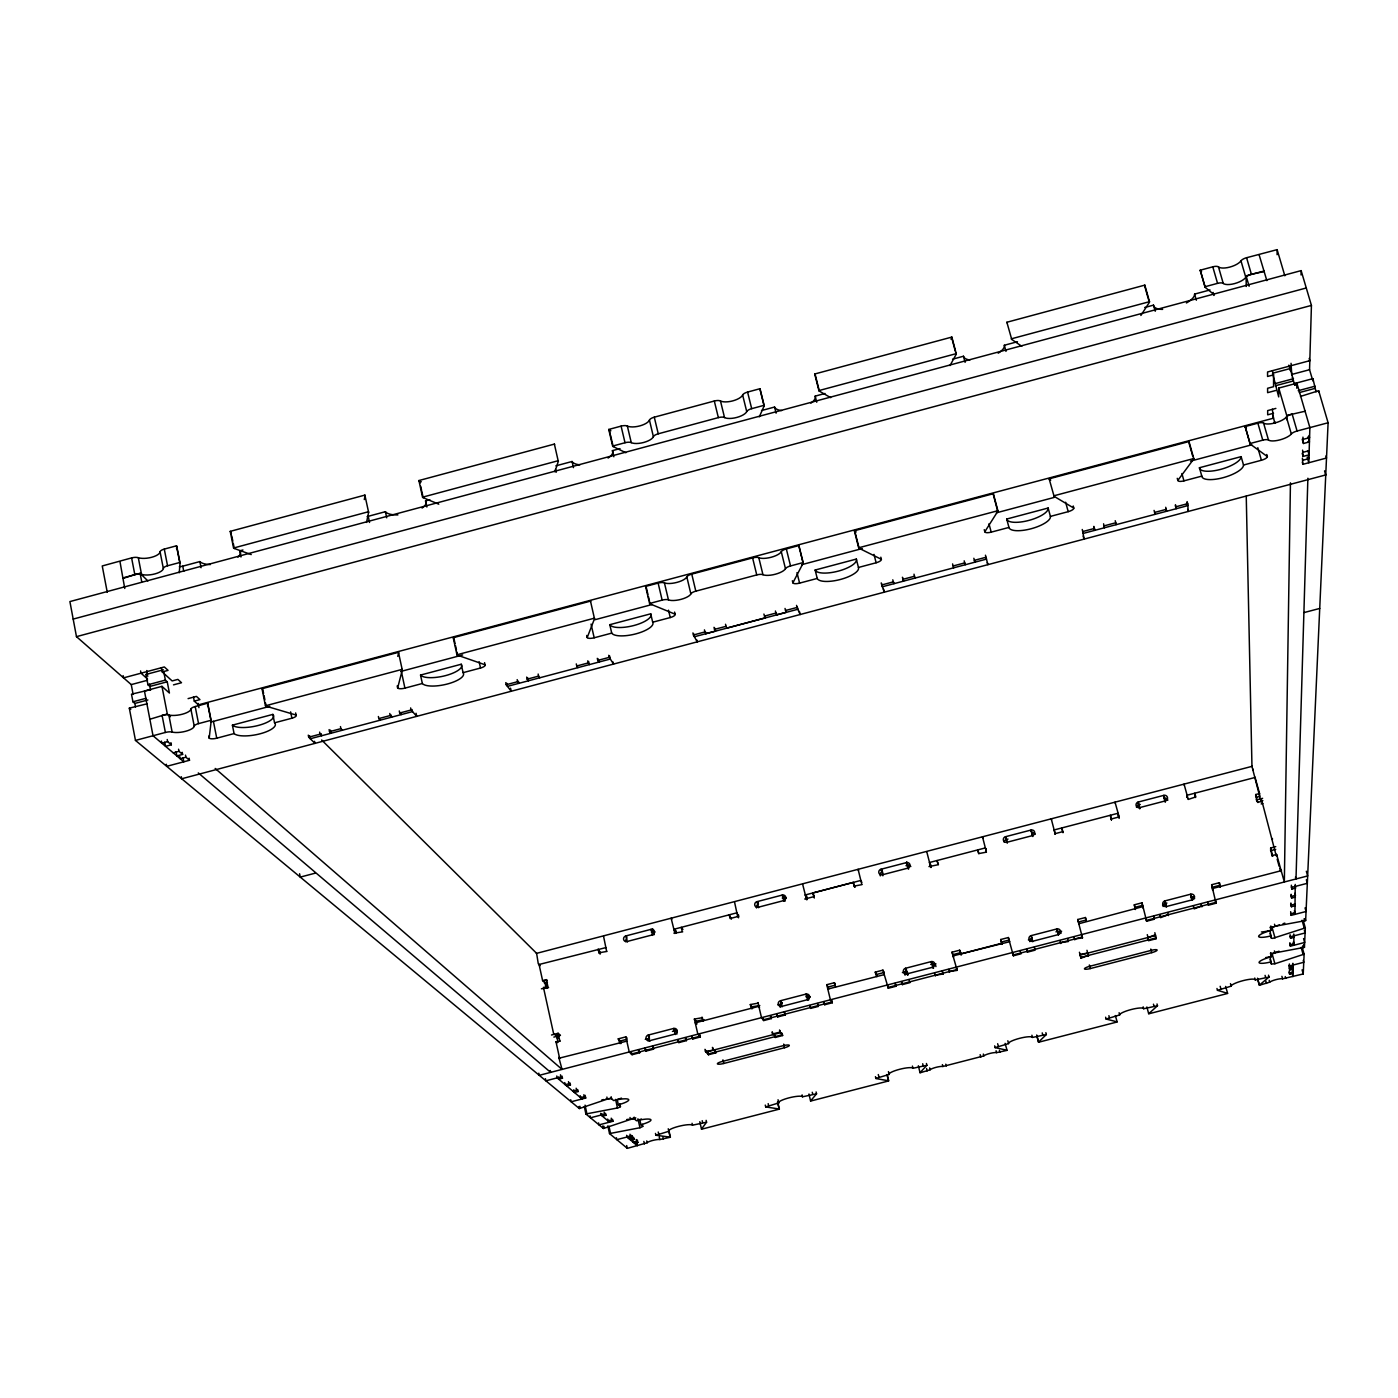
<?xml version="1.0" encoding="UTF-8"?>
<svg xmlns="http://www.w3.org/2000/svg" width="1398" height="1398" viewBox="0 0 1398 1398"><rect width="100%" height="100%" fill="white"/><g stroke="black" fill="none" stroke-linecap="round" stroke-linejoin="round"><path stroke-width="1.5" d="M1302.15 947.11L1304.124 954.17L1274.889 963.764L1271.394 964.026L1269.961 956.669M1271.376 961.807A12.757 2.464 -15.1 0 1 1259.056 962.453A12.757 2.464 -15.1 0 1 1271.394 956.721L1271.446 954.38L1274.609 952.947L1304.439 947.337L1305.313 927.905L1303.268 920.618M1305.313 927.905L1272.722 938.373L1271.394 938.18L1269.908 930.491A13.211 2.656 -15.1 0 1 1261.415 931.994M1271.394 935.804A13.211 2.639 -15.1 0 1 1258.619 936.38A13.211 2.639 -15.1 0 1 1271.394 930.352L1271.446 927.818L1274.731 926.332L1305.645 920.583L1328.1 422.755L1318.664 390.724L1300.49 396.42M1272.425 839.464L1272.425 838.538M1272.757 856.292L1270.66 847.957L1275.745 846.629M1272.337 409.195L1273.508 418.177L198.394 704.854L194.287 701.132L193.483 697.025M1272.372 370.662L1273.578 374.856L1273.561 386.687L1267.602 388.277L1267.619 392.663L1275.937 390.444M1307.182 457.216L1308.808 462.738L1309.874 427.596L1296.89 383.209L1278.751 388.067L1278.698 396.91L1273.071 375.328M1277.108 254.716L1277.125 249.648L1246.579 257.721A6.204 2.342 -17.5 0 0 1240.97 260.849A12.425 4.683 -17.3 0 1 1229.821 267.088A12.425 4.683 -17.3 0 1 1218.479 266.913A6.204 2.342 -17.2 0 0 1212.782 266.826L1200.183 270.216L1204.954 286.747A6.221 2.324 -17.1 0 0 1205.233 287.376L1214.041 294.628M1276.619 856.31L1276.619 854.44L1272.757 855.436M1281.162 871.705L1281.197 869.801M1286.684 419.68L1286.737 415.468L1278.751 388.067M1272.477 373.283L1290.476 368.478L1290.459 370.715L1288.816 365.14M1291.769 375.206L1291.053 363.305M1290.476 368.478L1293.447 380.938L1275.448 385.743M1294.845 385.114L1294.863 383.454L1312.914 378.631L1316.077 391.877M1296.785 388.225L1296.89 383.209M1301.049 274.969L1301.136 270.618L69.9 601.577L76.471 636.649L131.255 684.601L133.125 694.439M1292.399 970.876L1293.098 973.392L1289.672 974.266L1289.183 970.998M1292.521 966.56L1293.22 969.094L1289.777 969.985L1288.939 965.424M1292.608 963.851L1293.307 966.385L1289.847 967.294L1289.358 963.973M1303.565 938.582L1304.666 942.479L1290.389 946.166L1289.882 942.706M1293.465 934.668L1294.198 937.307L1290.599 938.233L1290.092 934.72M1305.05 907.879L1306.064 911.496L1291.193 915.34L1290.669 911.671M1294.6 903.702L1295.177 905.747L1291.42 906.725L1290.878 903.003M1295.439 897.062L1291.647 898.04L1291.105 894.266M1295.125 885.948L1295.719 888.045L1291.874 889.041L1291.333 885.196M1325.898 455.958L1326.51 458.037L1302.901 464.311L1302.394 458.125M1307.829 450.663L1309.052 454.839L1303.111 456.412L1302.604 450.156M1307.969 436.858L1309.437 441.89L1303.443 443.498L1302.936 437.137M1304.893 411.274L1286.737 415.468M1312.914 378.631L1312.844 380.85L1309.559 369.701L1311.429 305.411L1301.136 270.618M1318.629 391.982L1318.664 390.724M1257.571 979.054L1259.301 985.293L1269.716 982.165A7.06 1.311 -15 0 1 1276.147 979.579A7.06 1.311 -15 0 1 1282.578 978.827L1303.233 973.952L1304.124 954.17M176.567 548.89L176.76 546.426A6.151 2.254 -9.8 0 0 176.48 545.814L164.282 549.099A6.134 2.254 -9.8 0 0 160.088 551.843A12.302 4.509 -9.7 0 1 151.7 557.278A12.302 4.509 -9.7 0 1 138.315 557.697A6.151 2.237 -9.6 0 0 131.604 557.907L102.246 565.963L107.262 592.315M179.259 572.761L180.045 563.079L176.76 546.426M207.586 705.99L207.83 703.771A6.221 2.01 -10.4 0 0 207.551 703.229L195.196 706.532A6.221 2.01 -10.4 0 0 190.897 709.101A12.46 4.019 -10.2 0 1 182.334 714.221A12.46 4.019 -10.2 0 1 168.843 714.972A6.221 2.01 -10.2 0 0 162.081 715.357L165.383 732.447A6.239 1.975 -10.2 0 1 172.146 732.063A12.477 3.967 -10.3 0 0 185.654 731.276A12.477 3.967 -10.3 0 0 194.235 726.174A6.221 1.975 -10.4 0 1 198.551 723.622L210.923 720.319A6.239 1.992 -10.4 0 1 211.185 720.861L209.193 738.161A6.151 1.94 -10.5 0 0 216.742 738.196L234.078 733.583A21.442 6.78 -10.7 0 0 260.238 733.758A21.442 6.78 -10.7 0 0 274.55 722.818L291.92 718.205A6.134 1.94 -10.9 0 0 296.079 715.042L295.642 712.928M886.944 1074.52L888.481 1080.776L875.899 1078.54L875.445 1076.635M1227.496 993.314L1217.501 990.308L1231.184 986.149A12.442 2.342 -14.9 0 1 1243.119 980.627A12.442 2.342 -14.9 0 1 1255.264 979.928L1269.035 977.062L1259.441 985.066L1257.536 978.198M364.284 499.558L365.07 495.731A6.116 2.289 -11.1 0 0 364.878 495.102L230.216 531.362L233.571 548.016A6.134 2.237 -10.3 0 0 234.305 548.488L251.238 554.587M366.538 522.433L368.618 512.367L364.878 495.102M619.786 1103.861L620.432 1106.727L618.126 1107.845L586.898 1113.787L585.063 1105.136M397.766 656.361L398.64 652.901A6.186 2.045 -11.5 0 0 398.465 652.324L262.003 688.707L265.445 705.798A6.221 2.01 -10.8 0 0 266.179 706.217L296.079 715.042M484.564 662.652L485.036 664.766A6.099 1.975 -12 0 1 480.528 668.017L463.07 672.665A21.337 6.868 -11.8 0 1 447.552 683.954A21.337 6.868 -11.8 0 1 422.353 683.5L404.913 688.131A6.116 1.957 -11.6 0 1 397.644 688.008L402.274 669.957L398.465 652.324M701.499 1129.025L706.567 1122.245L692.482 1125.18A12.32 2.307 -13.1 0 0 678.642 1126.351A12.32 2.307 -13.1 0 0 668.821 1131.297L655.854 1135.263L670.096 1137.116L668.244 1128.763M554.901 471.79L558.291 461.357A6.099 2.289 -12.4 0 0 558.186 460.711L422.546 497.181L418.911 480.545L554.377 444.092L558.291 461.357M674.605 612.079L675.112 614.176A6.099 1.992 -13.1 0 1 670.254 617.549L652.691 622.215A21.302 6.938 -12.9 0 1 635.95 633.836A21.302 6.938 -12.9 0 1 611.73 633.119L594.185 637.785A6.099 1.992 -12.7 0 1 587.195 637.575L594.5 618.755A6.186 2.045 -12.6 0 0 594.43 618.178L456.954 654.788L453.232 637.715L590.498 601.123L594.5 618.755M1116.985 1021.816L1106.133 1019.055L1119.676 1014.931A12.39 2.342 -14.6 0 1 1131.192 1009.531A12.39 2.342 -14.6 0 1 1143.669 1008.727L1157.474 1005.791L1148.824 1013.602M759.306 416.849L764.112 405.997A6.116 2.307 -13.9 0 0 764.112 405.315L760.005 388.714L747.581 392.069A6.099 2.324 -13.9 0 0 742.635 395.005A12.198 4.666 -13.7 0 1 732.762 400.877A12.198 4.666 -13.7 0 1 720.477 400.981A6.099 2.324 -13.6 0 0 714.308 401.016L654.281 417.181A6.081 2.324 -13.2 0 0 649.441 420.099A12.198 4.648 -13.1 0 1 639.812 425.901A12.198 4.648 -13.1 0 1 627.352 426.041A6.081 2.307 -12.9 0 0 621.096 426.128L608.742 429.448L612.639 446.067A6.099 2.289 -12.9 0 0 613.198 446.591L625.85 452.725M880.827 557.19L881.369 559.305A6.116 2.01 -14.4 0 1 876.127 562.765L858.442 567.466A21.337 6.99 -14.1 0 1 840.39 579.471A21.337 6.99 -14.1 0 1 817.236 578.44L799.586 583.123A6.099 2.01 -13.9 0 1 792.893 582.844L803.116 563.202A6.186 2.062 -13.9 0 0 803.134 562.573L798.922 545.552L786.323 548.907A6.169 2.08 -13.9 0 0 781.272 551.703A12.355 4.177 -13.8 0 1 771.172 557.26A12.355 4.177 -13.8 0 1 758.799 557.68A6.169 2.08 -13.7 0 0 752.596 557.907L691.765 574.124A6.169 2.08 -13.3 0 0 686.82 576.885A12.355 4.159 -13.2 0 1 676.981 582.372A12.355 4.159 -13.2 0 1 664.417 582.844A6.169 2.062 -13.1 0 0 658.126 583.088L645.596 586.426L649.598 603.482A6.186 2.045 -13 0 0 650.157 603.936L675.112 614.176M875.882 1078.417L889.128 1074.433A12.32 2.324 -13.8 0 1 899.77 1069.26A12.32 2.324 -13.8 0 1 912.946 1068.282L926.874 1065.311L920.076 1072.615M950.99 339.225L951.758 337.792A6.134 2.342 -15.3 0 0 951.846 337.075L814.719 374L818.913 390.584A6.116 2.307 -14.4 0 0 819.368 391.143L830.692 397.661M949.993 365.594L956.145 354.358A6.134 2.324 -15.3 0 0 956.232 353.642L951.846 337.075M1073.227 505.989L1073.804 508.103A6.151 2.01 -15.5 0 1 1068.194 511.668L1050.405 516.404A21.459 7.007 -15.3 0 1 1031.112 528.759A21.459 7.007 -15.3 0 1 1008.954 527.43L991.199 532.149A6.134 2.01 -15 0 1 984.804 531.782L997.753 511.353A6.221 2.062 -15.1 0 0 997.875 510.707L993.366 493.704L854.37 530.768L858.669 547.789A6.204 2.062 -14.3 0 0 859.123 548.278L881.369 559.305M1140.873 315.476L1149.313 302.405A6.186 2.324 -16.7 0 0 1149.505 301.671L1144.822 285.122L1006.875 322.256L1011.733 339.417L1021.798 346.302M1266.763 454.49L1267.374 456.587A6.204 2.01 -16.6 0 1 1261.415 460.257L1243.521 465.027A21.652 7.025 -16.4 0 1 1222.953 477.732A21.652 7.025 -16.4 0 1 1201.808 476.124L1183.949 480.86A6.186 2.01 -16.2 0 1 1177.832 480.405L1193.56 459.191A6.274 2.062 -16.3 0 0 1193.787 458.527L1188.982 441.541L1049.147 478.832L1054.092 496.342L1073.804 508.103M668.856 1130.353L670.411 1137.238L659.926 1139.527A6.973 1.293 -13 0 0 652.691 1140.453A6.973 1.293 -13 0 0 647.169 1142.778L627.318 1148.352L609.528 1133.586L607.815 1125.879M810.595 1100.873L816.554 1093.848L816.1 1091.96M1045.861 1032.65L1046.351 1034.537L1038.574 1042.052L1036.792 1035.167M1005.092 1043.362L1007.067 1050.37L996.547 1052.642A6.99 1.311 -14.1 0 0 989.801 1053.463A6.99 1.311 -14.1 0 0 983.79 1055.927L942.864 1066.482A6.99 1.311 -13.9 0 0 936.048 1067.338A6.99 1.311 -13.9 0 0 930.124 1069.785L920.041 1072.825L918.381 1065.748M147.192 703.788L129.315 708.157L135.466 740.416L579.349 1108.562L607.641 1099.003L611.433 1098.671L613.652 1100.575A13.054 2.586 -12.9 0 1 628.541 1099.422A13.054 2.586 -12.9 0 1 618.37 1104.752L617.182 1099.422A13.054 2.604 -12.9 0 0 621.498 1098.129M584.312 1106.709L585.919 1114.014L603.394 1128.501L630.778 1119.344L634.412 1119.012L636.492 1120.777A12.599 2.412 -13 0 1 650.786 1119.606A12.599 2.412 -13 0 1 640.896 1124.674L639.742 1119.518A12.599 2.429 -13 0 0 641.472 1119.047M1271.411 927.538L1279.362 924.934M1283.015 923.729L1284.832 923.117M1271.411 953.698L1279.083 951.217M580.275 1108.299L579.89 1106.255M180.045 563.079A6.151 2.237 -9.9 0 0 179.765 562.485L167.55 565.771A6.151 2.219 -9.9 0 0 163.339 568.479A12.32 4.456 -9.7 0 1 154.933 573.896A12.32 4.456 -9.7 0 1 141.53 574.351A6.151 2.219 -9.7 0 0 134.82 574.578L123.199 578.388M233.571 548.016L368.425 511.738A6.116 2.272 -11.1 0 1 368.618 512.367M612.639 446.067L625.011 442.729A6.099 2.289 -13 0 1 631.267 442.642A12.215 4.596 -13.1 0 0 643.744 442.45A12.215 4.596 -13.1 0 0 653.39 436.683A6.099 2.289 -13.2 0 1 658.248 433.799L718.362 417.618A6.099 2.289 -13.6 0 1 724.531 417.565A12.215 4.613 -13.7 0 0 736.833 417.425A12.215 4.613 -13.7 0 0 746.724 411.589A6.099 2.307 -13.9 0 1 751.687 408.67L764.112 405.315M818.913 390.584L956.232 353.642M1149.505 301.671L1011.348 338.823A6.151 2.324 -15.8 0 0 1011.733 339.417M1204.954 286.747L1217.553 283.357A6.204 2.307 -17.2 0 1 1223.25 283.445A12.442 4.631 -17.3 0 0 1234.609 283.584A12.442 4.631 -17.3 0 0 1245.793 277.381A6.221 2.307 -17.4 0 1 1251.402 274.27L1264.037 271.562M122.744 577.968L140.097 573.302L147.873 580.921M1246.265 286.468L1246.072 275.843L1264.037 271.02M179.346 566.697A6.064 2.202 -9.9 0 0 182.754 566.173L199.844 561.577A21.145 7.672 -10.2 0 0 210.347 564.582M237.94 557.173A21.145 7.672 -10.2 0 0 239.74 550.847L242.955 549.991M367.15 516.544A6.029 2.219 -11.1 0 0 368.233 516.299L385.411 511.685A21.04 7.776 -11.4 0 0 397.906 514.918M422.091 508.068A21.04 7.776 -11.4 0 0 425.534 500.886L429.833 499.733M555.845 465.849L572.044 461.497A21.005 7.864 -12.7 0 0 579.873 464.835M608.095 458.072A21.005 7.864 -12.7 0 0 612.411 450.645L619.996 448.601M761.526 410.54L774.562 407.045A21.04 7.916 -14.2 0 0 781.657 410.593M810.892 403.166A21.04 7.916 -14.2 0 0 815.191 396.123L824.977 393.485M952.545 359.181L963.484 356.245A21.162 7.951 -15.5 0 0 969.863 360.002M998.189 353.205A21.162 7.951 -15.5 0 0 1004.341 345.254L1017.482 341.724M1144.7 307.508L1153.507 305.148A21.337 7.951 -16.9 0 0 1162.612 309.395M1186.413 302.982A21.337 7.951 -16.9 0 0 1194.591 294.104L1210.021 289.945M73.185 619.087L1306.274 287.988M76.471 636.649L1311.429 305.411M123.129 675.636L123.548 677.873L124.632 677.576M123.548 677.873L164.335 666.951L168.075 670.376L162.255 671.931L161.434 667.72M1309.175 358.447L1309.821 360.667L1267.567 371.973L1267.567 376.464L1273.578 374.856M182.998 757.629L183.802 761.788L153.029 735.75L144.448 691.031L161.958 686.348L169.42 693.041L167.236 681.787L149.848 686.435L147.961 684.758L145.986 674.448L163.374 669.799M131.255 684.601L147.524 680.249M1291.56 374.507L1309.559 369.701M147.961 684.758L165.383 680.11L167.236 681.787M1275.448 383.524L1293.482 378.701M609.528 1133.586L640.249 1127.679L642.818 1126.438L640.896 1124.674M816.554 1093.848L802.522 1096.783A12.32 2.324 -13.5 0 0 789.014 1097.849A12.32 2.324 -13.5 0 0 778.791 1102.917L765.685 1106.919L779.105 1108.998L777.48 1102.113M1046.351 1034.537L1032.458 1037.438A12.355 2.342 -14.2 0 0 1019.649 1038.312A12.355 2.342 -14.2 0 0 1008.552 1043.607L995.166 1047.626L1006.84 1050.23M1308.685 360.964L1309.821 360.667M135.519 706.951L134.837 703.439L132.932 701.796L131.482 694.194L149.359 689.948M173.492 684.863L181.53 682.731L177.895 679.393L172.129 680.931L162.255 671.931M132.932 701.796L145.986 698.301M1298.2 390.689L1315.134 386.18M134.837 703.439L147.891 699.961M1299.284 392.593L1315.064 388.382M188.083 698.616L196.419 696.396L199.949 699.612L194.287 701.132M1275.867 408.408L1267.671 410.593L1267.689 414.822L1273.526 413.266M170.486 716.755L167.306 713.959L150.302 719.114M1245.111 426.582L1257.868 423.175A6.274 2.097 -16.8 0 1 1263.582 423.105A12.599 4.194 -16.9 0 0 1274.976 422.947A12.599 4.194 -16.9 0 0 1286.405 417.023A6.291 2.08 -17 0 1 1292.136 414.035L1297.082 431.021A6.308 2.062 -16.9 0 0 1291.333 433.974A12.617 4.142 -16.8 0 1 1279.886 439.881A12.617 4.142 -16.8 0 1 1268.493 440.055A6.291 2.062 -16.7 0 0 1262.778 440.16L1249.987 443.55L1245.111 426.582A6.291 2.097 -16.7 0 0 1245.373 427.124L1250.249 444.11L1267.374 456.587M1274.067 422.371L1275.151 422.091M135.466 740.416L165.383 732.447M265.445 705.798L402.1 669.397A6.204 2.027 -11.5 0 1 402.274 669.957M649.598 603.482L662.145 600.126A6.169 2.045 -13.1 0 1 668.454 599.882A12.372 4.107 -13.2 0 0 681.001 599.358A12.372 4.107 -13.2 0 0 690.874 593.905A6.169 2.045 -13.3 0 1 695.82 591.162L756.755 574.928A6.186 2.045 -13.7 0 1 762.959 574.7A12.372 4.124 -13.8 0 0 775.348 574.229A12.372 4.124 -13.8 0 0 785.466 568.706A6.186 2.045 -13.9 0 1 790.534 565.945L803.134 562.573M858.669 547.789L997.875 510.707M1193.787 458.527L1053.743 495.836A6.239 2.062 -15.5 0 0 1054.092 496.342M1297.082 431.021L1328.1 422.755M210.574 721.875A6.134 1.957 -10.5 0 0 213.422 721.351L269.709 706.357M400.807 671.442A6.099 1.992 -11.5 0 0 401.331 671.302L462.668 654.963M595.076 619.698L652.027 604.53M801.788 564.652L862.304 548.54M996.372 512.821L1054.04 497.461M1190.502 461.113L1251.752 444.809M164.719 742.111L165.541 746.34L171.342 744.802L167.638 741.639L161.819 743.194L161.417 741.062M1303.548 439.252L1309.576 437.644L1308.965 435.529M234.078 733.583L232.4 725.16L272.855 714.395L274.55 722.818M422.353 683.5L420.536 675.077L461.235 664.242L463.07 672.665M611.73 633.119L609.79 624.696L650.717 613.809L652.691 622.215M817.236 578.44L815.139 570.034L856.327 559.078L858.442 567.466M1008.954 527.43L1006.717 519.042L1048.15 508.016L1050.405 516.404M1201.808 476.124L1199.432 467.736L1241.127 456.639L1243.521 465.027M1307.846 442.013L1308.965 441.716M173.23 752.84L178.979 751.32L182.614 754.413L176.864 755.934L176.061 751.74M1303.216 452.253L1309.175 450.663M166.31 764.252L166.712 766.331L189.499 760.285L185.917 757.227L180.202 758.747L179.783 756.65M1303.006 460.204L1308.93 458.631L1308.318 456.552M308.276 735.138L308.696 737.2L320.055 734.195L321.61 735.732L321.191 733.67M329.107 729.599L329.526 731.678L340.902 728.655L342.423 730.21M378.386 716.51L378.823 718.572L390.199 715.549L391.65 717.139L391.213 715.06M399.269 710.953L399.706 713.032L411.099 709.992L416.709 716.353L416.062 713.277M505.744 682.661L506.198 684.723L517.627 681.7L518.868 683.342L518.413 681.28M526.697 677.086L527.168 679.166L538.597 676.125L539.803 677.768M576.291 663.91L576.762 665.99L588.209 662.932L589.344 664.609L588.628 661.516M597.296 658.336L597.767 660.398L609.231 657.357L613.565 664.067L613.093 662.023M692.936 632.91L693.425 634.989L704.924 631.931L705.868 633.661L715.427 631.127L714.693 628.034M714.011 627.318L714.518 629.38L726.016 626.321L726.925 628.069L765.23 617.881L763.902 614.054M764.391 616.134L775.925 613.058L776.746 614.823L786.323 612.289L785.833 610.227M785.029 608.445L785.536 610.507L797.052 607.448L800.18 614.561L799.411 611.433M881.229 582.879L881.754 584.941L893.305 581.883L893.934 583.7L892.78 579.821M902.426 577.252L902.951 579.314L914.519 576.238L915.113 578.073M952.597 563.918L953.139 565.98L964.725 562.905L965.232 564.757L964.183 560.843M1093.883 526.382L1094.442 528.444L1082.803 531.537L1084.044 539.139L1083.205 536.063M1115.22 520.703L1115.779 522.765L1104.14 525.858L1104.42 527.78L1103.581 523.796M1154.818 514.394L1154.626 512.437L1166.299 509.344L1165.722 507.282M1175.316 505.639L1176.172 508.715L1176.015 506.758L1187.688 503.664L1187.112 501.602M1324.553 470.846L1325.741 474.936L181.688 778.773L181.303 776.711M315.319 873.138L300.273 877.105L299.591 873.75M1304.194 612.534L1319.729 608.445M814.318 898.023L812.675 893.025L853.217 882.4L855.087 887.101M536.308 953.436L1252.276 766.279M905.991 865.677L907.582 865.257A2.953 2.848 -23.9 0 1 910.814 866.568M651.433 932.221L653.006 931.802A2.936 2.831 -39.1 0 1 654.928 931.959M782.251 898.04L783.824 897.621A2.936 2.848 -32.2 0 1 786.27 898.075M1004.201 842.19A2.953 2.866 -16.7 0 1 1006.42 839.464L1008.01 839.062M1136.487 807.362A2.971 2.866 -7.8 0 1 1138.671 804.916L1140.279 804.497M538.754 964.568L606.085 947.547M1255.387 777.375L1187.112 795.217L1187.321 797.576M600.633 952.842L598.134 949.067L598.956 952.789L607.064 951.409M673.923 933.2L682.713 931.837M731.416 919.168L729.214 914.816L730.088 918.538L737.672 916.564L738.546 917.804M804.741 899.036L813.584 896.73M853.217 882.4L854.126 886.122L861.989 884.619M928.971 866.603L938.145 864.733M978.897 853.566L977.709 849.914L978.652 853.619L986.464 852.133M1054.634 833.785L1062.795 831.653L1063.004 832.526M1111.497 819.857L1111.323 818.966L1119.151 816.939L1115.027 802.155L1115.185 803.064M1188.178 799.464L1195.814 796.912L1194.783 793.208L1195.43 797.507M539.069 964.498L542.599 980.61L546.373 979.631L547.265 980.487M1255.736 796.178L1255.701 794.536L1259.563 793.522L1255.072 777.463M544.434 983.196L547.422 982.41M1255.998 797.384L1259.598 796.441L1259.563 793.522M1258.515 799.394L1262.621 798.328M541.41 988.805L548.593 987.652M1257.798 802.504L1262.848 800.635M1261.188 803.972L1262.883 803.535M551.511 1034.992L558.134 1033.262L559.882 1034.852M553.853 1037.089L560.458 1035.376M1271.044 852.098L1270.66 850.7L1275.727 849.39M949.155 971.593L957.158 970.369L951.986 952.195L959.675 950.203L960.618 953.978L1001.632 943.283L1002.034 944.349M559.567 1058.094L556.002 1041.772L560.231 1041.178M620.03 1043.555L618.248 1038.854L625.85 1036.879L627.038 1038.067M691.643 1036.163L692.761 1038.976L700.346 1037.001L697.847 1034.17L694.369 1019.09L702.46 1017.657M751.512 1008.744L750.307 1004.55L758.363 1003.135M823.684 1001.894L824.698 1004.743L832.317 1002.768L830.395 999.78L826.742 984.699L834.396 982.724L835.305 984.157M876.511 976.486L875.253 972.134L882.924 970.142L884.252 972.711M1001.632 943.283L1000.671 939.526L1008.36 937.534L1009.653 941.623M1085.407 917.525L1086.019 920.041L1078.347 922.033L1077.701 919.517L1085.407 917.525L1086.403 921.282M1135.316 909.486L1134.302 904.821L1142.026 902.811L1146.622 921.23L1154.329 919.22L1153.63 916.267M1212.555 889.932L1211.647 884.724L1219.405 882.715L1220.454 886.961M618.248 1038.854L620.38 1040.968L627.02 1039.238M694.369 1019.09L696.256 1021.256L703.91 1019.526M750.307 1004.55L752.019 1006.787L759.796 1005.511M826.742 984.699L828.21 986.988L835.357 985.136M875.253 972.134L876.563 974.458L884.2 972.484M951.986 952.195L953.034 954.607L960.706 952.615L961.108 954.257M1000.671 939.526L1001.562 941.972L1009.234 939.98M1134.757 907.389L1142.463 905.38L1142.026 902.811M1211.856 887.363L1219.563 885.353L1219.405 882.715M559.252 1058.164L627.09 1041.056M1281.512 870.622L1212.678 888.481L1212.782 889.792M672.438 1031.427L675.601 1030.606A2.971 2.866 -43.4 0 1 677.261 1030.658M805.912 996.774L807.502 996.355A2.971 2.883 -35.8 0 1 810.193 997.019M930.701 964.41L932.291 963.991A2.971 2.901 -25.2 0 1 935.944 966.577M1055.944 931.854L1057.552 931.435A2.971 2.901 -13 0 1 1061.082 933.252M1166.911 903.038L1165.303 903.457A2.988 2.918 -4.2 0 0 1163.084 906.498M645.299 1039.361L649.563 1038.242M649.93 1041.108L649.546 1040.706A2.971 2.866 -44.4 0 1 646.051 1038.627A2.971 2.866 -44.4 0 1 648.27 1035.062L673.644 1028.456L677.209 1031.077M777.882 1004.935L782.146 1003.816M782.129 1006.787L781.832 1006.368A2.971 2.883 -37.5 0 1 778.284 1004.288A2.971 2.883 -37.5 0 1 780.486 1000.723L805.982 994.1L808.009 997.106L809.914 996.617M902.409 972.606L906.708 971.488M906.987 973.917A2.971 2.901 -27.6 0 1 903.405 971.837A2.971 2.901 -27.6 0 1 905.589 968.255L931.173 961.614L932.658 964.742L935.996 963.886M1028.369 939.893L1032.388 939.596M1032.755 941.728L1032.615 941.273A2.988 2.918 -15.5 0 1 1028.998 939.194A2.988 2.918 -15.5 0 1 1031.147 935.629L1056.836 928.954L1057.779 932.256L1061.624 931.26M1162.524 905.065L1165.425 904.314L1164.953 900.889L1190.746 894.178A3.006 2.918 -2.5 0 1 1194.416 896.258A3.006 2.918 -2.5 0 1 1192.284 899.823L1192.337 900.312M1191.288 898.355L1194.469 896.782M906.638 970.317L905.572 968.237L906.97 973.882L932.588 967.276A2.971 2.901 -25.2 0 0 934.755 963.694A2.971 2.901 -25.2 0 0 931.173 961.614L933.008 968.15M887.905 987.512L956.826 969.618L956.284 967.503M1013.096 954.991L1082.279 937.044M1146.482 920.391L1215.963 902.357L1215.386 900.242M625.85 1036.879L629.24 1051.978L632.053 1054.721L639.637 1052.764L639.148 1050.649M644.793 1048.308L645.946 1051.121L653.53 1049.147L653.058 1047.032M677.698 1039.763L678.834 1042.593L686.435 1040.619L685.946 1038.504M757.943 1002.576L761.508 1017.657L763.727 1020.557L771.346 1018.583L770.84 1016.468M776.641 1014.092L777.69 1016.94L785.309 1014.965L784.802 1012.851M809.704 1005.511L810.718 1008.377L818.337 1006.403L817.83 1004.288M882.924 970.142L888.307 988.246L895.961 986.254L895.436 984.14M901.395 981.728L902.322 984.611L909.976 982.619L909.05 979.736M935.105 975.227L943.126 974.022L942.601 971.907M1008.36 937.534L1013.375 955.795L1021.047 953.803L1020.225 950.885M1026.621 949.225L1027.443 952.143L1035.114 950.151L1034.31 947.232M1060.488 942.706L1068.404 941.518L1067.618 938.582M1074.59 939.037L1082.489 937.866L1077.701 919.517M1160.183 915.445L1160.742 917.56L1168.344 914.711M1193.49 905.921L1194.154 908.892L1201.791 906.026M1207.662 902.252L1208.309 905.222L1216.015 903.213L1211.647 884.724M558.256 1077.089L558.711 1079.186L562.468 1078.207L560.93 1076.897L545.884 1080.811L545.412 1078.697M1291.927 887.293L1307.322 883.309L1306.344 879.796M566.714 1085.966L570.436 1085.005L568.934 1083.712L565.211 1084.691L564.757 1082.594M1291.682 896.345L1295.492 895.367L1294.915 893.287M704.976 1049.321L705.448 1051.383L713.504 1050.143L713.015 1048.063M772.063 1031.934L772.552 1033.996L780.014 1032.073L782.635 1035.534L775.208 1037.456L774.177 1034.695M1080.794 957.403L1155.884 937.953M705.448 1051.383L708.454 1054.756L715.863 1052.834L715.392 1050.772M1086.962 950.29L1087.696 953.139L1079.972 954.31L1081.004 958.207L1088.291 955.498M1147.828 937.866L1148.509 940.714L1156.024 938.774L1155.395 934.773L1147.985 937.516L1147.286 934.65M572.935 1091.226L576.623 1090.283L578.09 1091.541L574.421 1092.485L573.809 1089.741M1291.455 905.048L1295.23 904.087M570.734 1099.754L571.17 1101.781L585.71 1098.024L584.277 1096.801L580.624 1097.745L580.187 1095.7M1291.245 913.715L1294.967 912.754L1294.391 910.71M723.762 1063.476L784.558 1047.731A5.697 1.153 -13.5 0 0 789.276 1045.302A5.697 1.153 -13.5 0 0 783.037 1045.721L722.05 1061.519A5.679 1.153 -13.3 0 0 717.436 1063.913A5.679 1.153 -13.3 0 0 723.762 1063.476L722.923 1059.859M1090.283 968.569L1151.76 952.65A5.732 1.171 -14.7 0 0 1157.125 950.046A5.732 1.171 -14.7 0 0 1151.393 950.325L1089.706 966.298A5.714 1.171 -14.5 0 0 1084.446 968.866A5.714 1.171 -14.5 0 0 1090.283 968.569L1089.339 964.97M601.839 1113.559L602.433 1116.198L605.963 1115.289L604.6 1114.136L590.463 1117.788L590.026 1115.814M1290.634 936.695L1305.085 932.973L1304.351 930.334M598.589 1122.926L599.008 1124.883L612.971 1121.266L611.66 1120.148L608.147 1121.039L607.711 1119.082M1290.441 944.664L1294.006 943.737L1293.465 941.798M585.919 1114.014L586.845 1113.804M627.859 1136.172L628.279 1138.077L631.669 1137.203L630.411 1136.137L616.815 1139.65L616.396 1137.745M1289.882 965.878L1303.757 962.296L1303.233 960.391M630.044 1137.256L630.673 1140.104L634.063 1139.23L632.805 1138.182L629.432 1139.055L628.995 1137.151M1289.812 968.569L1293.272 967.678L1292.573 965.162M634.08 1141.45L634.5 1143.337L637.855 1142.481L636.632 1141.432L633.259 1142.306L632.84 1140.401M1289.707 972.886L1293.133 971.994L1292.434 969.478M626.636 1119.588L628.471 1119.239M630.306 1118.889L635.81 1117.858M601.804 1099.929L603.709 1099.562M605.614 1099.212L611.328 1098.129M1271.079 927.608L1270.083 927.765M659.804 1139.527L659.227 1137.011M1282.578 978.827L1281.896 976.328M456.954 654.788A6.186 2.027 -11.9 0 0 457.583 655.225L485.036 664.766M422.546 497.181A6.116 2.272 -11.6 0 0 423.192 497.688L438.78 504.189M418.911 480.545A6.099 2.307 -11.5 0 0 419.575 481.069L421.305 481.803M608.742 429.448A6.099 2.324 -12.9 0 0 609.301 429.99L610.891 430.776M854.37 530.768A6.186 2.097 -14.3 0 0 854.825 531.257L856.223 531.974M1050.754 480.108L1049.514 479.357A6.221 2.097 -15.5 0 1 1049.147 478.832M1245.373 427.124L1246.457 427.928M1200.183 270.216A6.204 2.342 -17.2 0 0 1200.48 270.828L1201.581 271.754M129.315 708.157L130.765 709.398M560.004 1058.478L558.798 1057.395L562.048 1069.418L215.17 768.446M618.37 1104.752L620.45 1106.639M147.541 679.026L141.023 673.189L140.586 670.953M145.986 674.448L147.873 676.143M556.002 1041.772L557.173 1042.803M557.208 1037.963L557.977 1038.644L557.103 1034.695M545.01 986.883L546.548 988.369L545.744 984.734M544.241 988.071L543.438 987.32L553.573 1033.541L556.684 1036.355L557.994 1042.296M542.599 980.61L544.975 982.899M547.404 986.306L546.251 985.188L546.88 988.071M120.001 561.734L124.754 588.453M540.257 965.669L538.265 963.711L536.622 953.349L321.645 739.996M308.696 737.2L314.969 743.369L314.55 741.324M639.637 1052.764L638.467 1049.95M329.526 731.678L331.064 733.234L330.435 730.123M653.53 1049.147L652.377 1046.333M649.406 1036.25L648.27 1035.062L649.546 1040.706L674.937 1034.118A2.971 2.883 -43.3 0 0 677.156 1030.553A2.971 2.883 -43.3 0 0 673.644 1028.456L675.304 1034.52M378.823 718.572L380.291 720.162M598.956 952.789L600.196 954.118M686.435 1040.619L685.3 1037.805M399.706 713.032L401.139 714.623L400.684 712.543M603.587 936.415L606.522 950.815M715.863 1052.834L714.797 1050.09M696.309 1024.07L695.243 1022.847L758.834 1006.333L759.568 1007.311M627.475 941.955L627.073 941.501A2.953 2.831 -40.1 0 1 623.613 939.456A2.953 2.831 -40.1 0 1 625.815 935.944L650.996 929.355A2.953 2.831 -39 0 1 654.456 931.4A2.953 2.831 -39 0 1 652.272 934.93L627.073 941.501L625.815 935.944L627.003 937.307M703.211 1021.274L701.988 1017.115M652.639 935.384L650.996 929.355L653.006 931.802L652.377 929.023M674.919 933.497L671.127 918.189L671.861 919.133M682.94 929.495L681.263 927.346L682.119 931.068M772.552 1033.996L773.077 1034.695L772.5 1032.283M506.198 684.723L511.214 691.259L510.532 688.183M771.346 1018.583L770.298 1015.734M527.168 679.166L528.392 680.809L527.693 677.715M785.309 1014.965L784.278 1012.117M780.783 1001.143L781.832 1006.368L807.328 999.745A2.971 2.901 -35.8 0 0 809.529 996.18A2.971 2.901 -35.8 0 0 805.982 994.1L807.712 1000.321M781.185 1001.702L782.198 1003.1M737.445 913.785L736.798 912.842L673.696 929.32L676.283 932.588L675.793 930.509M734.614 902.357L737.672 916.564M576.762 665.99L577.898 667.65M818.337 1006.403L817.323 1003.537M758.59 907.704L756.947 901.675L782.233 895.07A2.953 2.848 -32.2 0 1 785.746 897.097A2.953 2.848 -32.2 0 1 783.562 900.627L758.275 907.232A2.953 2.848 -33.7 0 1 754.763 905.188A2.953 2.848 -33.7 0 1 756.947 901.675L758.415 903.894M597.767 660.398L598.868 662.075L598.169 658.982M828.018 989.033L884.235 974.616M835.585 986.918L834.396 982.724M783.859 901.098L782.233 895.07L783.824 897.621L783.334 895.541M806.541 899.683L802.679 884.375M813.234 893.986L814.335 896.293M693.425 634.989L697.235 641.909L696.728 639.812M895.961 986.254L895.017 983.371M714.518 629.38L715.427 631.127M854.126 886.122L854.632 887.083M906.97 973.882L907.582 975.088M861.832 882.4L860.836 880.443L805.073 895L807.1 898.425L806.436 895.646M858.599 870.325L858.092 869.294L861.745 884.13M882.872 875.795L881.02 869.241L906.393 862.618A2.953 2.866 -23.9 0 1 909.941 864.628A2.953 2.866 -23.9 0 1 907.774 868.158L882.383 874.781A2.953 2.866 -25.7 0 1 878.835 872.754A2.953 2.866 -25.7 0 1 881.002 869.224L882.295 871.898M943.126 974.022L942.235 971.121M785.536 610.507L786.323 612.289M907.582 865.292L906.393 862.583L908.088 868.84M953.384 956.983L952.929 955.935L1009.496 941.745M959.675 950.203L960.706 952.615M960.618 953.978L961.142 955.166M930.788 867.389L926.857 852.098M937.342 861.36L936.992 860.521L937.936 864.226M937.551 861.867L938.442 864.593M881.754 584.941L884.305 592.175L883.536 589.1M982.899 838.014L982.497 836.808L986.289 851.627M902.951 579.314L903.562 581.131L902.776 578.056M1032.213 938.897L1031.147 935.629L1032.615 941.273L1058.321 934.598A2.988 2.918 -13.1 0 0 1060.47 931.033A2.988 2.918 -13.1 0 0 1056.836 928.954L1058.443 935.07M1006.42 839.464L1005.546 836.703L1031.025 830.045A2.971 2.866 -14.9 0 1 1034.625 832.072A2.971 2.866 -14.9 0 1 1032.475 835.602L1006.997 842.26A2.953 2.866 -16.7 0 1 1003.415 840.233A2.953 2.866 -16.7 0 1 1005.546 836.703L1007.259 843.116M1277.125 249.648L1284.832 275.79M1325.444 473.922L1325.741 474.936M1266.85 280.631L1259.196 255.03M1304.911 410.628L1305.225 411.694M1294.863 383.454L1295.282 384.869M1292.381 377.303L1294.618 384.974M1302.22 439.287L1303.443 443.498M1246.579 257.721L1251.402 274.27M1302.202 453.284L1303.111 456.412M1307.881 478.221L1295.998 878.958L1295.474 877.07M1302.289 462.231L1302.901 464.311M1246.072 275.843L1249.113 286.258M1240.97 260.849L1245.793 277.381M1286.405 417.023L1291.333 433.974M1272.757 415.556L1275.011 423.367M1290.441 482.852L1284.343 881.981L1276.619 854.44M1218.479 266.913L1223.25 283.445M1263.582 423.105L1268.493 440.055M1212.782 266.826L1217.553 283.357M1257.868 423.175L1262.778 440.16M1213.097 292.409L1213.988 295.467M1257.798 447.692L1261.415 460.257M1200.48 270.828L1205.233 287.376M1194.591 294.104L1196.356 300.221M953.139 565.98L953.663 567.833M1153.507 305.148L1155.237 311.265M1148.142 298.263L1144.647 285.856A6.186 2.342 -16.7 0 0 1144.822 285.122M1148.44 299.294L1149.313 302.405M1189.069 443.271L1189.978 446.451M1190.275 447.517L1191.463 451.764M1191.76 452.83L1192.669 456.01M1193.263 458.142L1193.56 459.191M1306.326 871.234L1307.654 875.934L539.261 1075.324L538.807 1073.192M1181.887 473.538L1183.949 480.86M1295.247 884.427L1294.915 914.379L1294.408 912.562M1305.085 918.573L1305.645 920.583M1304.037 918.818L1304.596 920.828M1186.954 502.546L1187.828 505.622L1083.118 533.442L1082.244 529.475M1186.238 504.294L1186.518 505.325M1187.671 509.414L1188.248 511.458L1187.688 503.664M1302.045 920.251L1304.282 928.202M1177.256 478.308L1177.832 480.405M1291.298 886.944L1291.874 889.041M1290.861 895.279L1291.647 898.04M1303.722 944.751L1304.439 947.337M1302.884 945.642L1303.425 947.582M1290.651 903.982L1291.42 906.725M1261.136 801.893L1251.961 766.366L1246.247 496.133M1276.182 855.628L1261.625 799.988L1261.643 800.949M1277.178 859.193L1279.153 866.288M1279.729 868.315L1280.288 870.342M1301.154 947.407L1303.128 954.45M1290.634 913.313L1291.193 915.34M1175.438 504.695L1176.015 506.758M1255.701 794.536L1257.781 801.963M1256.138 798.835L1256.924 801.613M1271.446 853.514L1272.215 856.31M1293.762 934.004L1293.954 945.24L1293.237 942.636M1302.08 969.828L1303.233 973.952M1290.057 936.258L1290.599 938.233M1289.847 944.209L1290.389 946.166M1292.888 963.292L1292.993 976.608L1292.468 974.721M1165.897 509.239L1166.474 511.301L1166.299 509.344M1289.323 965.389L1289.847 967.294M1289.253 968.08L1289.777 969.985M1289.148 972.396L1289.672 974.266M1274.504 924.235L1275.063 926.245M1272.075 927.381L1275.011 937.953M1285.269 976.59L1285.793 978.46M1270.834 925.965L1271.394 927.992M1270.398 926.787L1271.394 930.352M1154.066 510.392L1154.626 512.437M1270.1 933.48L1271.394 938.11M1274.399 950.92L1274.941 952.877M1272.04 953.541L1274.889 963.764M1270.852 952.58L1271.394 954.519M1270.433 953.279L1271.394 956.721M1270.135 959.482L1271.376 963.956M1268.51 975.175L1269.035 977.062M1269.192 980.278L1269.716 982.165M1265.068 975.367L1265.592 977.272M1265.802 980.942L1266.501 983.441M1254.74 978.041L1255.264 979.928M1219.563 885.353L1220.017 886.996M1188.125 798.922L1184.054 784.121L1184.141 785.047M1186.815 796.056L1187.182 797.437M1215.439 901.116L1216.015 903.213M1230.485 983.615L1231.184 986.149M1225.627 986.429L1227.654 993.454L1148.702 1013.83L1146.884 1006.962M1201.214 903.929L1201.878 906.883M1220.174 986.289L1220.873 988.805M1093.883 527.273L1094.739 530.349L1094.442 528.444M1216.976 988.491L1217.483 990.378M1163.8 796.877L1165.041 801.98M1065.643 502.231L1068.194 511.668M1138.024 802.504L1139.562 808.638M1165.425 904.314L1165.984 906.428M1167.767 912.597L1168.448 915.568M1160.06 914.607L1160.742 917.56M1004.341 345.254L1005.983 351.387M1153.752 917.123L1154.329 919.22M1154.835 932.693L1155.517 935.542L1080.165 955.079L1079.431 952.248M1155.395 936.118L1156.024 938.774M1117.946 814.038L1119.134 818.424M1142.463 905.38L1143.145 907.966M1145.923 918.276L1146.622 921.23M1150.799 949.05L1151.76 952.65M1111.323 818.966L1110.344 815.261L1111.358 819.962M1134.302 904.821L1135.456 909.382M1157.002 1003.956L1157.509 1005.861M1153.455 1004.183L1153.962 1006.071M1143.162 1006.84L1143.669 1008.727M963.484 356.245L965.109 362.362M951.758 337.792L953.943 346.075M954.222 347.106L955.323 351.248M955.603 352.279L956.145 354.358M995.778 503.909L993.244 494.35A6.221 2.097 -15.1 0 0 993.366 493.704M996.058 504.975L997.753 511.353M1119.099 1012.711L1119.676 1014.931M988.98 523.761L991.199 532.149M1115.342 1015.56L1117.177 1021.973L1038.487 1042.261L1036.722 1035.394M984.244 529.667L984.804 531.782M1062.987 832.579L1061.816 827.948L1062.497 830.744M1108.894 1015.682L1109.4 1017.587M985.45 555.198L986.464 559.113L882.383 586.758L881.614 583.682M987.32 562.625L987.862 564.67L985.992 557.26L974.389 560.336L974.878 562.188L973.847 558.274M1105.643 1017.22L1106.133 1019.107M1087.749 953.436L1088.483 956.267M1055.175 833.89L1051.244 818.844L1051.506 819.892M1081.737 934.93L1082.489 937.866M1080.305 955.568L1081.004 958.207M1074.031 936.922L1074.8 939.858M1031.27 830.761L1032.79 836.528L1031.025 830.045L1031.811 832.841A2.953 2.866 -14.8 0 1 1035.219 834.361M1057.779 932.256L1058.338 934.371M1059.929 940.592L1060.715 943.51M1005.791 837.053L1007.242 842.47M1026.901 950.028L1027.443 952.143M1042.226 1032.895L1042.716 1034.782M985.747 848.569L986.272 850.648L985.345 847.922L929.373 862.531L930.876 866.096L930.352 864.034M1012.554 952.877L1013.375 955.795M913.995 574.176L914.519 576.238M1031.899 1035.219L1032.458 1037.438M1001.562 941.972L1002.156 944.314M1055.263 834.169L1054.162 829.94L1117.998 813.269L1118.68 817.061M1007.818 1040.776L1008.552 1043.607M873.995 554.377L876.127 562.765M999.448 1050.335L999.92 1052.222M997.665 1043.729L998.312 1046.246M1078.802 923.746L1143.04 906.568L1143.284 908.018M996.075 1050.754L996.547 1052.642M994.677 1045.861L995.166 1047.749M817.009 381.811L815.174 374.559A6.116 2.342 -14.4 0 1 814.719 374M817.271 382.842L819.368 391.143M854.825 531.257L856.17 536.57M856.432 537.636L859.123 548.278M983.318 1054.057L983.79 1055.927M815.191 396.123L816.729 402.257M980.155 1054.651L980.784 1057.15M956.634 968.272L957.158 970.369M929.967 863.108L931.068 867.494M953.034 954.607L953.628 956.948M948.613 969.478L949.504 972.361M906.708 861.832L908.665 868.944M932.658 964.742L933.532 968.255M934.58 973.113L935.472 975.996M945.782 1064.193L946.254 1066.062M942.392 1064.612L942.864 1066.482M774.562 407.045L776.1 413.179M882.016 870.01L882.889 873.47M907.354 972.064L908.053 974.878M929.653 1067.897L930.124 1069.785M764.112 405.997L760.005 389.413A6.099 2.342 -13.9 0 0 760.005 388.714M800.215 551.494L798.905 546.164A6.186 2.08 -13.9 0 0 798.922 545.552M800.477 552.542L801.526 556.806M801.805 557.872L803.116 563.202M926.437 1063.476L926.909 1065.363M926.542 1068.491L927.154 1070.99M922.697 1063.756L923.169 1065.643M901.797 982.497L902.322 984.611M796.982 572.638L799.586 583.123M747.581 392.069L751.687 408.67M786.323 548.907L790.534 565.945M912.405 1066.08L912.946 1068.282M792.369 580.729L792.893 582.844M797.349 607.204L797.856 609.266L694.387 636.754L693.653 633.661M796.545 605.386L797.052 607.448M742.635 395.005L746.724 411.589M781.272 551.703L785.466 568.706M887.381 985.398L888.307 988.246M876.563 974.458L877.07 976.573M776.24 612.778L776.746 614.823M775.418 610.996L775.925 613.058M888.429 1071.584L889.128 1074.433M887.188 1074.643L888.726 1080.916L810.595 1101.065L808.97 1093.987M758.799 557.68L762.959 574.7M720.477 400.981L724.531 417.565M714.308 401.016L718.362 417.618M752.596 557.907L756.755 574.928M878.294 1074.538L878.923 1077.072M831.81 1000.653L832.317 1002.768M806.104 895.489L807.1 899.648M828.21 986.988L828.717 989.102M831.321 999.902L831.845 1002.016L763.168 1019.841L762.679 1017.727M824.173 1002.628L824.698 1004.743M725.527 624.259L726.016 626.321M783.684 895.716L785.012 901.256M808.009 997.106L808.691 999.92M810.211 1006.263L810.718 1008.377M654.281 417.181L658.248 433.799M691.765 574.124L695.82 591.162M705.361 631.599L705.868 633.661M704.435 629.869L704.924 631.931M812.255 1092.257L812.71 1094.162M649.441 420.099L653.39 436.683M686.82 576.885L690.874 593.905M758.135 902.129L758.38 903.178M802.085 1094.896L802.522 1096.783M782.146 1033.471L782.635 1035.534M781.657 1032.982L782.094 1034.817L707.86 1054.057L707.44 1052.222M777.183 1014.826L777.69 1016.94M783.701 1044.114L784.558 1047.731M780.084 1030.885L780.521 1032.738L706.042 1052.03L705.623 1050.195M779.525 1029.994L780.014 1032.073M774.719 1035.394L775.208 1037.456M627.352 426.041L631.267 442.642M664.417 582.844L668.454 599.882M668.524 610.192L670.254 617.549M763.238 1018.443L763.727 1020.557M738.371 914.659L738.86 916.739M658.126 583.088L662.145 600.126M621.096 426.128L625.011 442.729M778.039 1099.754L778.791 1102.917M777.76 1102.236L779.385 1109.121L701.516 1129.217L699.786 1121.703M752.019 1006.787L752.456 1008.657M768.166 1103.634L768.603 1105.538M609.301 429.99L610.279 434.131M610.507 435.162L611.73 440.353M611.975 441.401L613.198 446.591M647.903 594.342L646.156 586.898A6.169 2.08 -13 0 1 645.596 586.426M648.392 596.474L649.406 600.738M649.651 601.804L650.157 603.936M612.411 450.645L613.862 456.779M765.265 1105.084L765.72 1106.971M712.421 1047.382L712.893 1049.461M572.044 461.497L573.477 467.631M707.982 1052.677L708.454 1054.756M699.874 1034.887L700.346 1037.001M675.147 929.687L675.95 933.165M696.256 1021.256L696.92 1024.07M699.245 1034.188L699.734 1036.302L631.354 1054.04L630.865 1051.925M609.615 655.942L610.314 659.035L507.457 686.366L506.775 683.273M608.759 655.295L609.231 657.357M692.272 1036.862L692.761 1038.976M706.13 1120.34L706.567 1122.245M555.478 469.204L556.177 472.279M591.057 624.12L594.185 637.785M702.198 1120.672L702.635 1122.559M586.723 635.461L587.195 637.575M652.883 929.146L654.159 934.703M676.248 1031.322L676.894 1034.136M678.345 1040.479L678.834 1042.593M587.737 660.87L588.209 662.932M692.045 1123.293L692.482 1125.18M645.474 1049.007L645.946 1051.121M662.914 1137.186L663.351 1139.055M658.248 1132.013L658.685 1133.918M655.47 1133.428L655.907 1135.316M631.564 1052.607L632.053 1054.721M646.75 1140.908L647.169 1142.778M642.329 1124.394L642.765 1126.334M643.849 1141.432L644.408 1143.948M538.143 674.046L538.597 676.125M620.38 1040.968L620.974 1043.555M637.942 1118.784L639.952 1127.767M634.15 1117.142L634.587 1119.099M637.296 1139.964L637.855 1142.481M636.212 1139.545L636.632 1141.432M636.737 1142.97L637.348 1145.766L627.02 1137.011L626.636 1135.316M630.026 1117.474L630.463 1119.431M633.626 1137.343L634.063 1139.23M632.245 1135.648L632.805 1138.182M631.249 1135.298L631.669 1137.203M629.991 1134.232L630.411 1136.137M626.688 1145.556L627.318 1148.352M615.574 1099.405L617.497 1108.037M611.153 1096.748L611.608 1098.758M517.173 679.62L517.627 681.7M612.551 1119.309L612.971 1121.266M606.872 1097.063L607.326 1099.09M611.223 1118.173L611.66 1120.148M609.056 1120.217L609.493 1122.175L601.07 1115.045L600.686 1113.28M608.969 1126.281L610.524 1133.359M605.526 1113.315L605.963 1115.289M604.163 1112.144L604.6 1114.136M603.919 1126.281L604.355 1128.221M602.818 1125.914L603.394 1128.501M585.115 1095.316L585.71 1098.024M583.822 1094.756L584.277 1096.801M581.673 1097.15L582.075 1098.968L557.173 1077.875L556.754 1076.006M577.636 1089.479L578.09 1091.541M576.168 1088.221L576.623 1090.283M578.894 1106.552L579.349 1108.562M479.147 661.708L480.528 668.017M569.982 1082.926L570.436 1085.005M546.373 979.631L547.999 987.093M558.134 1033.262L559.794 1040.776M568.479 1081.633L568.934 1083.712M544.451 980.54L546.164 988.369M562.013 1076.111L562.468 1078.207M560.476 1074.8L560.93 1076.897M550.253 1070.484L550.655 1072.371L198.289 772.919M425.534 500.886L426.879 507.037M419.575 481.069L420.012 483.149M420.693 486.259L421.602 490.418M421.829 491.449L423.192 497.688M454.105 639.236L455.032 643.499M455.503 645.631L456.43 649.895M456.901 652.027L457.583 655.225M385.411 511.685L386.722 517.819M412.061 709.537L412.497 711.599L310.269 738.756L309.64 735.663M410.645 707.93L411.099 709.992M368.233 516.299L369.526 522.45M401.331 671.302L404.913 688.131M397.189 685.911L397.644 688.008M389.762 713.469L390.199 715.549M340.465 726.576L340.902 728.655M319.635 732.115L320.055 734.195M290.627 711.879L291.92 718.205M239.74 550.847L240.98 556.998M231.369 533.931L230.95 531.852A6.134 2.272 -10.2 0 1 230.216 531.362M231.788 536.011L232.837 541.201M233.256 543.28L234.305 548.488M263.593 693.391L262.737 689.127A6.204 2.027 -10.7 0 1 262.003 688.707M264.03 695.522L264.886 699.804M265.533 703.002L266.179 706.217M199.844 561.577L201.067 567.728M182.754 566.173L183.767 571.293M213.422 721.351L216.742 738.196M207.83 703.771L211.185 720.861M176.48 545.814L179.765 562.485M207.551 703.229L210.923 720.319M208.774 736.047L209.193 738.161M198.097 703.369L198.935 707.633M164.282 549.099L167.55 565.771M195.196 706.532L198.551 723.622M160.088 551.843L163.339 568.479M190.897 709.101L194.235 726.174M189.097 758.188L189.499 760.285M185.515 755.13L185.917 757.227M182.194 752.316L182.614 754.413M163.776 671.861L165.383 680.11M178.577 749.206L178.979 751.32M138.315 557.697L141.53 574.351M168.843 714.972L172.146 732.063M140.097 573.302L141.722 581.69M161.958 686.348L167.306 713.959M170.923 742.688L171.342 744.802M167.218 739.507L167.638 741.639M131.604 557.907L134.82 574.578M146.79 670.533L147.506 674.273M149.411 684.181L150.582 690.193M1139.912 808.673L1138.252 802.033L1163.818 795.357A2.971 2.883 -6.4 0 1 1167.452 797.367A2.971 2.883 -6.4 0 1 1165.338 800.897L1165.443 801.805M1138.671 804.916L1138.252 802.033A2.971 2.883 -7.9 0 0 1136.12 805.563A2.971 2.883 -7.9 0 0 1139.737 807.59L1165.338 800.897L1163.818 795.357L1164.167 798.258A2.971 2.866 -6.3 0 1 1167.802 800.268M1166.544 907.005L1164.953 900.889A3.006 2.918 -4.2 0 0 1162.804 904.454A3.006 2.918 -4.2 0 0 1166.474 906.516L1192.284 899.823L1190.746 894.178L1191.096 897.656M1115.779 522.765L1116.041 524.687M1252.975 769.057L1252.992 770.071M1270.66 847.957L1270.66 850.7M648.095 1040.724A2.971 2.866 -44.5 0 1 649.301 1037.648M780.206 1007.259A2.971 2.883 -37.5 0 1 782.094 1002.96M625.675 941.623A2.936 2.831 -40.1 0 1 626.916 938.827M756.528 907.966A2.936 2.848 -33.7 0 1 758.38 904.279M1029.784 941.64A2.971 2.901 -15.5 0 1 1031.951 938.093M1191.009 896.782A2.988 2.918 -2.4 0 1 1194.591 898.599M905.083 975.157A2.971 2.901 -27.6 0 1 906.533 970.684M880.303 875.882A2.936 2.848 -25.7 0 1 882.278 871.88M1188.982 441.541A6.274 2.097 -16.3 0 1 1188.772 442.222M1250.249 444.11A6.291 2.062 -16.7 0 1 1249.987 443.55M453.878 638.17A6.186 2.062 -11.8 0 1 453.232 637.715M590.498 601.123A6.169 2.062 -12.6 0 1 590.585 601.717M1241.127 456.639A21.634 7.06 -16.4 0 1 1220.576 469.396A21.634 7.06 -16.4 0 1 1199.432 467.736M1048.15 508.016A21.442 7.06 -15.3 0 1 1028.876 520.406A21.442 7.06 -15.3 0 1 1006.717 519.042M856.327 559.078A21.337 7.042 -14.1 0 1 838.293 571.118A21.337 7.042 -14.1 0 1 815.139 570.034M650.717 613.809A21.285 6.99 -12.9 0 1 634.01 625.483A21.285 6.99 -12.9 0 1 609.79 624.696M461.235 664.242A21.319 6.92 -11.8 0 1 445.735 675.566A21.319 6.92 -11.8 0 1 420.536 675.077M272.855 714.395A21.424 6.815 -10.7 0 1 258.56 725.387A21.424 6.815 -10.7 0 1 232.4 725.16M554.377 444.092A6.099 2.307 -12.4 0 1 554.464 444.739M1007.259 322.851A6.151 2.342 -15.8 0 1 1006.875 322.256M1269.069 956.896A12.739 2.481 -15.1 0 1 1265.574 957.63"/></g></svg>
